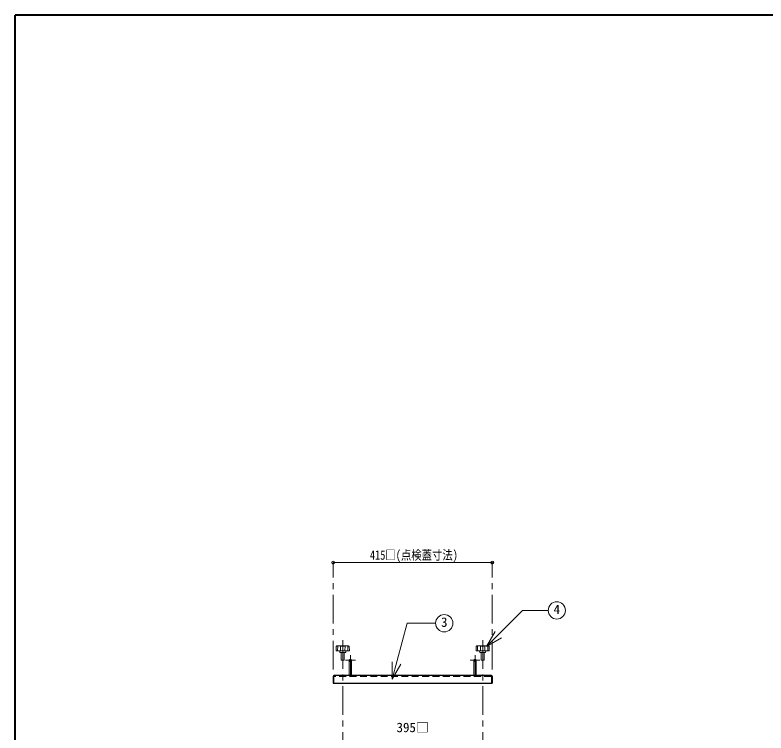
# Model space of a CAD drawing. Units: millimetres at full size, sheet at 1:15; details may follow other scales. Extents: x -3184 to 2891, y -2037 to 2178.
# Drawn here: x -3184 to -1225, y 304 to 2178 of the extents above; entities that cross this region are included whole.
import ezdxf
from ezdxf.enums import TextEntityAlignment as Align

# ---------------------------------------------------------------- set-up
doc = ezdxf.new("R2010")
doc.units = ezdxf.units.MM
doc.header["$LTSCALE"] = 15
doc.header["$PDMODE"] = 32
doc.header["$PDSIZE"] = 7.5
doc.linetypes.add('CHAIN1', pattern=[8, 5, -1, 1, -1])
doc.linetypes.add('DASHED1', pattern=[1.8, 1.2, -0.6])
doc.layers.add('0-0', color=7, linetype='Continuous', lineweight=18)
doc.styles.add('ＭＳ ゴシック', font='')
doc.styles.get('ＭＳ ゴシック').set_extended_font_data('MS Gothic')

msp = doc.modelspace()

# ---------------------------------------------------------------- linework, layer by layer
at = {"layer": '0-0', "color": 1, "lineweight": 40}
for p in [(-3184.2, -2037.13), (2890.8, 2177.87)]:
    msp.add_line(p, (-3184.2, 2177.87), dxfattribs=at)
at = {"layer": '0-0', "color": 4, "linetype": 'CHAIN1', "lineweight": 9}
for p, q in [((-2354.2, 469.87), (-2354.2, 748.87)), ((-1939.2, 469.87), (-1939.2, 748.87)), ((-2329.2, 546.47), (-2329.2, -88.63)), ((-1964.2, 546.47), (-1964.2, -88.63)), ((-2322.2, 493.87), (-2296.2, 493.87)), ((-2309.2, 506.87), (-2309.2, 453.87)), ((-1971.2, 493.87), (-1997.2, 493.87)), ((-1984.2, 506.87), (-1984.2, 453.87))]:
    msp.add_line(p, q, dxfattribs=at)
at = {"layer": '0-0', "color": 4, "lineweight": 9}
for p, q in [((-2354.2, 748.87), (-1939.2, 748.87)), ((-2312.2, 493.87), (-2312.2, 453.87)), ((-2306.2, 493.87), (-2306.2, 453.87)), ((-1987.2, 493.87), (-1987.2, 453.87)), ((-1981.2, 493.87), (-1981.2, 453.87))]:
    msp.add_line(p, q, dxfattribs=at)
at = {"layer": '0-0'}
for p, q in [((-1954.15, 529.79), (-1859.97, 623.97)), ((-1793.29, 623.97), (-1859.97, 623.97)), ((-2200.55, 444.59), (-2161.44, 590.56)), ((-2086.97, 590.56), (-2161.44, 590.56)), ((-1954.15, 529.79), (-1931.65, 568.76)), ((-1954.15, 529.79), (-1915.18, 552.29)), ((-2346.37, 519.08), (-2346.03, 529.6)), ((-2338.61, 531.46), (-2344.52, 531.15)), ((-2342.75, 518.67), (-2342.36, 530.31)), ((-2338.19, 531.47), (-2320.21, 531.47)), ((-2334.69, 518.67), (-2335.07, 530.31)), ((-2323.72, 518.67), (-2323.33, 530.31)), ((-2319.79, 531.46), (-2313.89, 531.15)), ((-2315.65, 518.67), (-2316.04, 530.31)), ((-2312.03, 519.08), (-2312.37, 529.6)), ((-1981.37, 519.08), (-1981.03, 529.6)), ((-1973.61, 531.46), (-1979.52, 531.15)), ((-1977.75, 518.67), (-1977.36, 530.31)), ((-1955.21, 531.47), (-1973.19, 531.47)), ((-1969.69, 518.67), (-1970.07, 530.31)), ((-1958.72, 518.67), (-1958.33, 530.31)), ((-1954.79, 531.46), (-1948.89, 531.15)), ((-1950.65, 518.67), (-1951.04, 530.31)), ((-1947.03, 519.08), (-1947.37, 529.6)), ((-2345.97, 518.67), (-2312.43, 518.67)), ((-2336.83, 514.24), (-2337.2, 518.67)), ((-2336.43, 513.87), (-2321.97, 513.87)), ((-2333.2, 494.37), (-2333.2, 513.87)), ((-2325.2, 494.37), (-2325.2, 513.87)), ((-2321.57, 514.24), (-2321.2, 518.67)), ((-1947.43, 518.67), (-1980.97, 518.67)), ((-1971.83, 514.24), (-1972.2, 518.67)), ((-1956.97, 513.87), (-1971.43, 513.87)), ((-1968.2, 494.37), (-1968.2, 513.87)), ((-1960.2, 494.37), (-1960.2, 513.87)), ((-1956.57, 514.24), (-1956.2, 518.67)), ((-2333.2, 494.37), (-2325.2, 494.37)), ((-1960.2, 494.37), (-1968.2, 494.37)), ((-2200.55, 444.59), (-2200.55, 489.59)), ((-2200.55, 444.59), (-2178.05, 483.56))]:
    msp.add_line(p, q, dxfattribs=at)
at = {"layer": '0-0', "color": 5, "lineweight": 25}
for p, q in [((-2354.2, 451.87), (-2354.2, 433.87)), ((-1941.2, 453.87), (-2352.2, 453.87)), ((-1939.2, 451.87), (-1939.2, 433.87)), ((-2354.2, 433.87), (-1939.2, 433.87))]:
    msp.add_line(p, q, dxfattribs=at)
at = {"layer": '0-0', "linetype": 'DASHED1'}
for p, q in [((-2352.2, 450.87), (-2352.2, 433.87)), ((-1942.2, 451.87), (-2351.2, 451.87)), ((-2334.2, 451.87), (-2334.2, 453.87)), ((-2324.2, 451.87), (-2324.2, 453.87)), ((-1969.2, 451.87), (-1969.2, 453.87)), ((-1959.2, 451.87), (-1959.2, 453.87)), ((-1941.2, 450.87), (-1941.2, 433.87))]:
    msp.add_line(p, q, dxfattribs=at)
at = {"layer": '0-0'}
for points in [[(-2333.2, 494.37), (-2332.7, 493.87), (-2325.7, 493.87), (-2325.2, 494.37)], [(-1960.2, 494.37), (-1960.7, 493.87), (-1967.7, 493.87), (-1968.2, 494.37)]]:
    msp.add_lwpolyline(points, dxfattribs=at)
for centre in [(-1770.79, 623.97), (-2064.47, 590.56)]:
    msp.add_circle(centre, 22.5, dxfattribs=at)
for centre, radius, start, end in [((-2344.43, 529.55), 1.6, 93.01913, 178.15415), ((-2344.81, 529.01), 1.66, 93.02757, 128.73305), ((-2344.74, 522.7), 7.97, 72.62002, 91.09064), ((-2338.19, 523.47), 8, 90, 93.01913), ((-2334.67, 530.32), 0.4, 97.29873, 181.90915), ((-2329.2, 487.6), 43.47, 82.70127, 97.29873), ((-2323.73, 530.32), 0.4, 358.09085, 82.70127), ((-2320.21, 523.47), 8, 86.98087, 90), ((-2313.66, 522.7), 7.97, 88.90936, 107.37998), ((-2313.97, 529.55), 1.6, 1.84585, 86.98087), ((-2313.6, 529.01), 1.66, 51.26695, 86.97243), ((-1979.43, 529.55), 1.6, 93.01913, 178.15415), ((-1979.81, 529.01), 1.66, 93.02757, 128.73305), ((-1979.74, 522.7), 7.97, 72.62002, 91.09064), ((-1973.19, 523.47), 8, 90, 93.01913), ((-1969.67, 530.32), 0.4, 97.29873, 181.90915), ((-1964.2, 487.6), 43.47, 82.70127, 97.29873), ((-1958.73, 530.32), 0.4, 358.09085, 82.70127), ((-1955.21, 523.47), 8, 86.98087, 90), ((-1948.66, 522.7), 7.97, 88.90936, 107.37998), ((-1948.97, 529.55), 1.6, 1.84585, 86.98087), ((-1948.6, 529.01), 1.66, 51.26695, 86.97243), ((-2345.97, 519.07), 0.4, 178.15415, 270), ((-2336.43, 514.27), 0.4, 184.76364, 270), ((-2321.97, 514.27), 0.4, 270, 355.23636), ((-2312.43, 519.07), 0.4, 270, 1.84585), ((-1980.97, 519.07), 0.4, 178.15415, 270), ((-1971.43, 514.27), 0.4, 184.76364, 270), ((-1956.97, 514.27), 0.4, 270, 355.23636), ((-1947.43, 519.07), 0.4, 270, 1.84585)]:
    msp.add_arc(centre, radius, start, end, dxfattribs=at)
at = {"layer": '0-0', "color": 4, "lineweight": 9}
for centre, start in [((-2309.2, 493.87), 360), ((-1984.2, 493.87), 0)]:
    msp.add_arc(centre, 3, start, 180, dxfattribs=at)
at = {"layer": '0-0', "color": 4, "linetype": 'DASHED1', "lineweight": 9}
for centre, end in [((-2309.2, 493.87), 0), ((-1984.2, 493.87), 360)]:
    msp.add_arc(centre, 3, 180, end, dxfattribs=at)
at = {"layer": '0-0', "color": 5, "lineweight": 25}
for centre, start, end in [((-2352.2, 451.87), 90, 180), ((-1941.2, 451.87), 0, 90)]:
    msp.add_arc(centre, 2, start, end, dxfattribs=at)
at = {"layer": '0-0', "linetype": 'DASHED1'}
for centre, start, end in [((-2351.2, 450.87), 90, 180), ((-1942.2, 450.87), 0, 90)]:
    msp.add_arc(centre, 1, start, end, dxfattribs=at)
at = {"layer": '0-0', "color": 1}
for p in [(-2354.2, 748.87), (-1939.2, 748.87)]:
    msp.add_point(p, dxfattribs=at)

# ---------------------------------------------------------------- texts
at = {"layer": '0-0', "style": 'ＭＳ ゴシック', "width": 0.8}
msp.add_text('415□(点検蓋寸法)', height=24.74, dxfattribs=at).set_placement((-2258.26, 748.87), align=Align.BOTTOM_LEFT)
at = {"layer": '0-0', "style": 'ＭＳ ゴシック'}
for s, p in [('4', (-1779.23, 607.1)), ('3', (-2072.9, 573.69)), ('395□', (-2188.89, 298.87))]:
    msp.add_text(s, height=24.74, dxfattribs=at).set_placement(p, align=Align.BOTTOM_LEFT)

doc.saveas('drawing.dxf')
